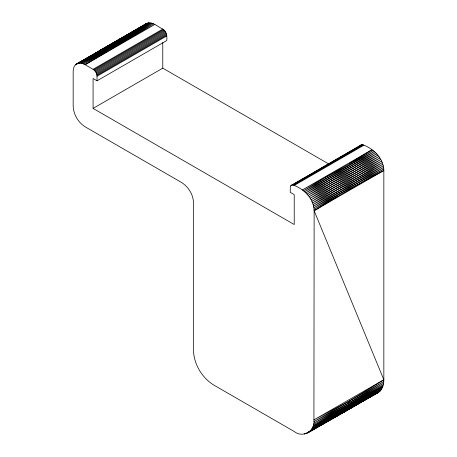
<?xml version="1.0" encoding="UTF-8"?>
<svg xmlns="http://www.w3.org/2000/svg" width="457" height="457" viewBox="0 0 457 457"><rect width="100%" height="100%" fill="white"/><g stroke="black" fill="none" stroke-linecap="round" stroke-linejoin="round"><path stroke-width="0.69" d="M291.663 185.034L292.857 184.925L294.222 185.439C304.648 189.569 313.873 199.035 314.136 210.734L313.919 419.874C315.667 430.808 302.94 438.537 294.222 431.499L213.562 384.931C201.845 377.591 193.922 364.16 193.431 350.313L193.431 203.131C193.568 194.95 188.501 186.936 181.697 182.566L85.111 126.795C78.13 122.402 73.48 114.341 73.16 106.098L73.16 71.606C73.166 68.87 73.908 65.837 76.228 64.146L146.817 23.393C152.707 21.131 157.905 26.986 162.778 29.065C166.674 31.396 167.302 36.451 166.759 40.559L97.055 80.803L93.074 78.507L93.074 108.4L294.222 224.53L294.222 194.636L290.241 192.334L290.298 186.97L290.772 185.748L361.367 144.789L362.561 144.686L363.926 145.195C374.352 149.325 383.577 158.79 383.84 170.49L383.84 379.761C383.869 384.566 382.412 390.055 378.008 392.654L313.108 429.569M314.136 210.734L383.84 170.49L360.59 183.171L337.357 196.584L314.136 210.734L383.84 379.761L348.954 401.246C348.897 405.29 346.989 409.186 344.241 412.043L309.143 432.054M360.185 146.057L360.876 145.075M144.463 25.386L145.932 23.901L99.055 51.047L124.058 36.611L99.894 50.453M342.202 412.837L340.385 413.893M349.285 163.589L371.889 149.793L302.186 190.038L373.141 150.587L350.525 164.457L327.292 177.87L303.437 190.832L326.047 177.002L350.525 164.457L374.374 151.53L351.747 165.463L328.514 178.876L304.67 191.774L327.292 177.87L351.747 165.463L375.585 152.598L352.941 166.594L329.703 180.012L305.882 192.843L328.514 178.876L352.941 166.594L376.751 153.792L354.084 167.845L330.845 181.258L307.047 194.036L329.703 180.012L354.084 167.845L377.865 155.089L355.163 169.193L331.931 182.606L308.161 195.333L330.845 181.258L355.163 169.193L378.916 156.483L356.174 170.621L332.942 184.04L309.212 196.727L331.931 182.606L356.174 170.621L379.887 157.951L357.106 172.129L333.873 185.542L311.068 199.726L334.707 187.096L358.676 175.277L382.241 162.663L359.305 176.888L336.066 190.301L313.102 204.525L336.581 191.917L360.202 180.098L383.577 167.468L314.073 209.255L337.357 196.584M78.084 63.289L149.953 22.85L81.415 63.249L153.563 23.815L85.111 64.705C82.489 63.163 78.918 62.283 76.228 64.146L148.839 22.861L79.135 63.106L147.788 23.044L107.538 46.346M102.008 49.613L103.236 48.888M104.47 48.156L106.31 47.071M344.018 411.763L345.229 411.049M96.507 52.852L97.718 52.144L95.85 53.195M122.767 37.668L124.578 36.606M125.789 35.897L127 35.189M128.211 34.481L129.417 33.772M131.233 32.71L132.444 32.001M133.655 31.293L134.861 30.585M136.072 29.882L145.143 24.569M344.241 412.043L380.035 391.078L310.114 431.197L379.07 391.94M100.826 50.024L75.439 64.814L78.535 63.055M342.978 412.705L362.075 401.543M363.309 400.823L367.622 398.304M368.856 397.584L370.084 396.865M371.935 395.785L373.169 395.065M374.397 394.345L378.008 392.654L306.938 433.333M122.293 37.628L146.817 23.393M348.954 401.246L313.856 421.645L348.794 403L383.594 383.212L348.502 404.651L313.365 424.924L348.085 406.199L382.869 386.302L312.399 427.798L381.669 388.947L310.983 430.197L345.235 411.151L380.904 390.078L311.748 429.06L382.326 387.685L312.942 426.421L348.085 406.199L383.292 384.811L348.502 404.651L313.673 423.331L348.794 403L383.777 381.526L348.954 401.246L313.919 419.874L383.84 379.761M98.935 51.435L100.157 50.733M107.715 50.95L83.86 64.06L152.33 23.33L80.249 63.095L102.916 49.664L151.118 23.004L82.626 63.574L154.814 24.461L85.111 64.705L93.074 69.304L162.778 29.065M93.074 69.304L93.765 69.772L163.469 29.534M93.765 69.772L94.439 70.372L164.143 30.128M94.439 70.372L95.067 71.069L164.771 30.83M95.067 71.069L95.633 71.858L165.337 31.619M97.055 80.803L96.998 75.371L96.124 72.709L165.828 32.464M96.524 73.6L166.228 33.355M96.815 74.491L166.519 34.252M96.998 75.371L166.702 35.126M97.055 76.205L166.759 35.96M93.074 108.4L162.778 68.156L328.754 163.983M290.772 185.748L361.933 144.658M292.857 184.925L362.561 144.686M293.531 185.108L363.235 144.863M294.222 185.439L363.926 145.195M340.985 413.551L342.841 412.482M344.081 411.768L345.315 411.06M346.555 410.346L348.411 409.278M349.651 408.569L350.885 407.855M352.124 407.147L353.981 406.079M355.215 405.365L358.928 403.228M363.258 400.738L367.588 398.247M371.918 395.756L373.158 395.048M306.944 433.03L305.71 433.739L306.944 433.047M308.184 432.322L314.999 428.426M316.233 427.718L317.472 427.009M319.329 425.941L320.568 425.233M321.808 424.524L323.665 423.462M324.904 422.754L326.144 422.045M327.383 421.337L329.24 420.274M330.48 419.566L334.815 417.087M336.049 416.378L339.768 414.248L336.044 416.321M79.769 62.346L92.137 55.308M93.377 54.606L94.61 53.903M308.172 432.351L311.874 430.266M333.564 417.709L334.804 417.013M95.633 71.858L96.124 72.709M162.778 42.53L162.778 68.156M332.942 184.04L310.183 198.195L333.873 185.542L357.945 173.683L381.561 161.064L358.676 175.277L335.444 188.69L312.537 202.908L336.066 190.301L359.813 178.498L383.257 165.885L313.873 207.712L337.226 195.076L360.59 183.171L383.777 169.01L360.459 181.663L336.963 193.511L313.553 206.13L382.806 164.28L359.305 176.888L335.444 188.69L311.857 201.303L334.707 187.096L357.945 173.683L380.772 159.487L357.106 172.129L332.942 184.04M305.636 433.293L304.408 433.99L305.647 433.299"/></g></svg>
